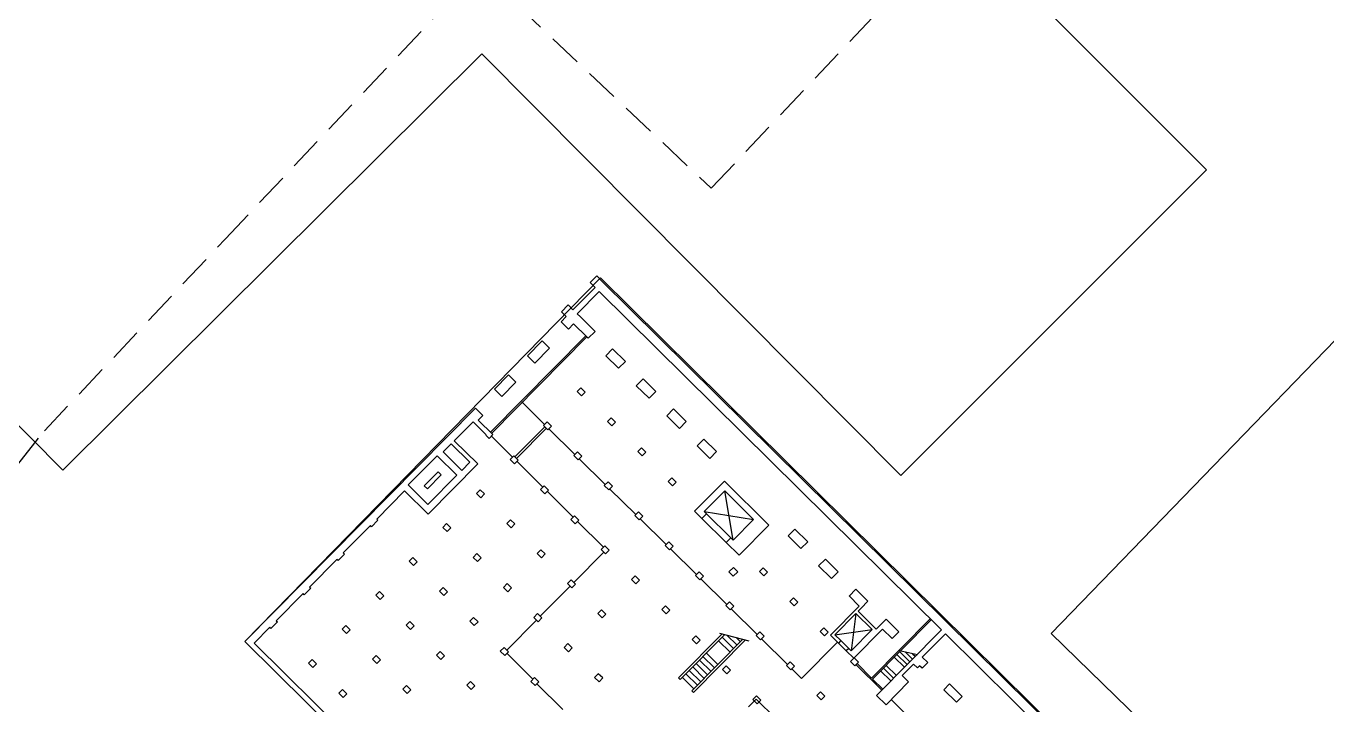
# Model space of a CAD drawing. Header units: inches. Extents: x 2320 to 12644, y -1199 to 8127.
# Drawn here: x 5254 to 5873, y 6448 to 6771 of the extents above; entities that cross this region are included whole.
import ezdxf

# ---------------------------------------------------------------- set-up
doc = ezdxf.new("R2010")
doc.units = ezdxf.units.IN
doc.header["$LTSCALE"] = 32
doc.header["$MEASUREMENT"] = 0
doc.linetypes.add('DASHED', pattern=[0.75, 0.5, -0.25])
doc.layers.add('Buildings', color=1, linetype='Continuous')
doc.layers.add('Underground', color=3, linetype='Continuous')
doc.layers.add('Pathways', color=30, linetype='DASHED', lineweight=30)

msp = doc.modelspace()

# ---------------------------------------------------------------- linework, layer by layer
at = {"layer": 'Buildings'}
for p, q in [((5271.43, 6559.46), (4935.19, 6897.81)), ((5697.73, 6820.27), (5815.6, 6702.4)), ((5470.78, 6757.58), (5271.43, 6559.46)), ((5670.15, 6556.96), (5470.78, 6757.58)), ((5815.6, 6702.4), (5670.15, 6556.96)), ((5527.21, 6651), (5357.94, 6477.96)), ((5861.65, 6320.32), (5527.21, 6651)), ((5741.62, 6481.73), (5888.32, 6633.44)), ((5883.99, 6343.1), (5741.62, 6481.73)), ((5357.94, 6477.96), (5691.47, 6148.2))]:
    msp.add_line(p, q, dxfattribs=at)
at = {"layer": 'Pathways'}
msp.add_lwpolyline([(4699.66, 5283.03), (4709.69, 6026.58), (5115.94, 6392.7), (5262.65, 6578.27), (5348.53, 6669.36), (5469.53, 6797.7), (5579.89, 6693.65), (5663.79, 6782.63), (5556.05, 6885.47), (6233.13, 7557.54), (6208.54, 7580.53), (6263.22, 7639.04), (5850.71, 8051.56)], dxfattribs=at)
at = {"layer": 'Underground'}
for p, q in [((5525.43, 6651.95), (5522.27, 6648.74)), ((5522.27, 6648.74), (5524.57, 6646.47)), ((5527.73, 6649.67), (5525.43, 6651.95)), ((5527.73, 6649.67), (5861.72, 6319.45)), ((5514.09, 6635.88), (5524.57, 6646.47)), ((5516.03, 6633.97), (5526.5, 6644.56)), ((5526.5, 6644.56), (5689.41, 6483.47)), ((5511.8, 6638.15), (5508.59, 6634.91)), ((5514.09, 6635.88), (5511.8, 6638.15)), ((5508.41, 6630.13), (5510.89, 6632.64)), ((5508.41, 6630.13), (5511.91, 6626.67)), ((5508.59, 6634.91), (5510.89, 6632.64)), ((5517.6, 6632.42), (5516.03, 6633.97)), ((5524.57, 6625.52), (5517.6, 6632.42)), ((5511.91, 6626.67), (5514.39, 6629.17)), ((5514.39, 6629.17), (5520.72, 6622.92)), ((5521.36, 6622.28), (5524.57, 6625.52)), ((5520.2, 6623.44), (5474.81, 6577.54)), ((5520.72, 6622.92), (5475.33, 6577.02)), ((5492.4, 6613.94), (5499.37, 6620.99)), ((5495.91, 6610.48), (5502.87, 6617.52)), ((5499.37, 6620.99), (5502.87, 6617.52)), ((5520.72, 6622.92), (5521.36, 6622.28)), ((5492.4, 6613.94), (5495.91, 6610.48)), ((5529.77, 6613.97), (5532.97, 6617.21)), ((5529.77, 6613.97), (5535.82, 6607.99)), ((5539.03, 6611.23), (5532.97, 6617.21)), ((5535.82, 6607.99), (5539.03, 6611.23)), ((5476.71, 6598.08), (5483.36, 6604.8)), ((5480.22, 6594.61), (5486.86, 6601.33)), ((5483.36, 6604.8), (5486.86, 6601.33)), ((5544.23, 6599.68), (5547.43, 6602.92)), ((5544.23, 6599.68), (5550.28, 6593.69)), ((5553.48, 6596.93), (5547.43, 6602.92)), ((5476.71, 6598.08), (5480.22, 6594.61)), ((5516.09, 6596.93), (5517.85, 6598.7)), ((5518.16, 6594.88), (5516.09, 6596.93)), ((5519.91, 6596.66), (5517.85, 6598.7)), ((5519.91, 6596.66), (5518.16, 6594.88)), ((5550.28, 6593.69), (5553.48, 6596.93)), ((5357.96, 6477.98), (5467.67, 6588.93)), ((5467.67, 6588.93), (5471.18, 6585.47)), ((5489.71, 6591.99), (5500.58, 6581.24)), ((5558.68, 6585.38), (5561.89, 6588.62)), ((5567.94, 6582.64), (5561.89, 6588.62)), ((5457.63, 6573.53), (5466.54, 6582.53)), ((5466.54, 6582.53), (5467.42, 6581.67)), ((5467.42, 6581.67), (5472.77, 6576.37)), ((5469.01, 6583.28), (5471.18, 6585.47)), ((5475.96, 6576.4), (5469.01, 6583.28)), ((5500.11, 6580.77), (5501.87, 6582.54)), ((5502.18, 6578.72), (5500.11, 6580.77)), ((5503.93, 6580.49), (5501.87, 6582.54)), ((5503.93, 6580.49), (5502.18, 6578.72)), ((5530.54, 6582.64), (5532.29, 6584.42)), ((5532.61, 6580.6), (5530.54, 6582.64)), ((5534.36, 6582.37), (5532.29, 6584.42)), ((5534.36, 6582.37), (5532.61, 6580.6)), ((5558.69, 6585.38), (5564.74, 6579.4)), ((5564.74, 6579.4), (5567.94, 6582.64)), ((5472.77, 6576.37), (5472.61, 6576.21)), ((5472.61, 6576.21), (5474.21, 6574.63)), ((5475.96, 6576.4), (5474.21, 6574.63)), ((5485.27, 6565.75), (5475.24, 6575.67)), ((5500.72, 6580.17), (5486.49, 6565.78)), ((5501.41, 6579.49), (5487.18, 6565.1)), ((5502.65, 6579.19), (5515.03, 6566.95)), ((5573.14, 6571.08), (5576.35, 6574.32)), ((5582.4, 6568.34), (5576.35, 6574.32)), ((5468.81, 6562.47), (5457.63, 6573.53)), ((5514.56, 6566.48), (5516.31, 6568.25)), ((5518.38, 6566.21), (5516.31, 6568.25)), ((5544.98, 6568.36), (5546.74, 6570.13)), ((5547.05, 6566.31), (5544.98, 6568.36)), ((5548.81, 6568.09), (5546.74, 6570.13)), ((5548.81, 6568.09), (5547.05, 6566.31)), ((5573.14, 6571.09), (5579.2, 6565.1)), ((5579.19, 6565.1), (5582.4, 6568.34)), ((5435.66, 6552.47), (5449.41, 6566.39)), ((5468.81, 6562.47), (5445.18, 6538.57)), ((5449.41, 6566.39), (5458.85, 6557.06)), ((5484.13, 6564.61), (5485.88, 6566.38)), ((5486.2, 6562.56), (5484.13, 6564.61)), ((5487.95, 6564.33), (5485.88, 6566.38)), ((5487.95, 6564.33), (5486.2, 6562.56)), ((5499.71, 6551.47), (5487.34, 6563.71)), ((5516.63, 6564.44), (5514.56, 6566.48)), ((5518.38, 6566.21), (5516.63, 6564.44)), ((5517.09, 6564.91), (5529.47, 6552.67)), ((5458.85, 6557.06), (5445.09, 6543.14)), ((5559.43, 6554.07), (5561.18, 6555.85)), ((5563.25, 6553.8), (5561.18, 6555.85)), ((5420.75, 6536.23), (5434, 6549.62)), ((5445.18, 6538.57), (5434, 6549.62)), ((5445.09, 6543.14), (5435.66, 6552.47)), ((5468.15, 6548.44), (5469.91, 6550.21)), ((5471.97, 6548.17), (5469.91, 6550.21)), ((5498.58, 6550.32), (5500.33, 6552.09)), ((5500.64, 6548.28), (5498.58, 6550.32)), ((5502.4, 6550.05), (5500.33, 6552.09)), ((5502.4, 6550.05), (5500.64, 6548.28)), ((5514.16, 6537.19), (5501.78, 6549.43)), ((5529, 6552.2), (5530.76, 6553.97)), ((5531.07, 6550.15), (5529, 6552.2)), ((5532.83, 6551.92), (5530.76, 6553.97)), ((5532.83, 6551.92), (5531.07, 6550.15)), ((5531.54, 6550.62), (5543.92, 6538.39)), ((5561.5, 6552.03), (5559.43, 6554.07)), ((5563.25, 6553.8), (5561.5, 6552.03)), ((5590.27, 6526.2), (5586.31, 6549.61)), ((5470.22, 6546.4), (5468.15, 6548.44)), ((5471.97, 6548.17), (5470.22, 6546.4)), ((5513.02, 6536.04), (5514.77, 6537.81)), ((5516.84, 6535.76), (5514.77, 6537.81)), ((5543.45, 6537.91), (5545.2, 6539.68)), ((5545.52, 6535.87), (5543.45, 6537.91)), ((5547.27, 6537.64), (5545.2, 6539.68)), ((5547.27, 6537.64), (5545.52, 6535.87)), ((5575.43, 6536.49), (5577.62, 6538.7)), ((5576.56, 6539.75), (5600.01, 6536.06)), ((5404.8, 6520.1), (5417.7, 6533.14)), ((5421.31, 6535.68), (5420.75, 6536.23)), ((5452.17, 6532.28), (5453.92, 6534.05)), ((5454.24, 6530.23), (5452.17, 6532.28)), ((5455.99, 6532.01), (5453.92, 6534.05)), ((5455.99, 6532.01), (5454.24, 6530.23)), ((5482.6, 6534.16), (5484.35, 6535.93)), ((5484.67, 6532.11), (5482.6, 6534.16)), ((5486.42, 6533.88), (5484.35, 6535.93)), ((5486.42, 6533.88), (5484.67, 6532.11)), ((5515.09, 6533.99), (5513.02, 6536.04)), ((5516.84, 6535.76), (5515.09, 6533.99)), ((5528.61, 6522.9), (5516.23, 6535.14)), ((5545.99, 6536.34), (5558.37, 6524.1)), ((5575.43, 6536.49), (5586.98, 6525.07)), ((5616.51, 6528.2), (5619.72, 6531.44)), ((5625.77, 6525.45), (5619.72, 6531.44)), ((5557.9, 6523.63), (5559.65, 6525.4)), ((5561.72, 6523.36), (5559.65, 6525.4)), ((5586.98, 6525.07), (5589.17, 6527.29)), ((5616.52, 6528.2), (5622.57, 6522.22)), ((5622.57, 6522.21), (5625.77, 6525.45)), ((5466.62, 6517.99), (5468.37, 6519.77)), ((5470.44, 6517.72), (5468.37, 6519.77)), ((5497.04, 6519.87), (5498.8, 6521.64)), ((5499.11, 6517.83), (5497.04, 6519.87)), ((5500.86, 6519.6), (5498.8, 6521.64)), ((5500.86, 6519.6), (5499.11, 6517.83)), ((5514.52, 6506.09), (5528.75, 6520.48)), ((5527.47, 6521.75), (5529.22, 6523.52)), ((5529.54, 6519.71), (5527.47, 6521.75)), ((5531.29, 6521.48), (5529.22, 6523.52)), ((5531.29, 6521.48), (5529.54, 6519.71)), ((5559.97, 6521.59), (5557.9, 6523.63)), ((5561.72, 6523.36), (5559.97, 6521.59)), ((5560.43, 6522.06), (5572.81, 6509.82)), ((5388.73, 6503.85), (5401.74, 6517)), ((5436.19, 6516.12), (5437.94, 6517.89)), ((5438.26, 6514.08), (5436.19, 6516.12)), ((5440.01, 6515.85), (5437.94, 6517.89)), ((5440.01, 6515.85), (5438.26, 6514.08)), ((5468.69, 6515.95), (5466.62, 6517.99)), ((5470.44, 6517.72), (5468.69, 6515.95)), ((5602.77, 6511.22), (5604.52, 6512.99)), ((5606.59, 6510.95), (5604.52, 6512.99)), ((5630.97, 6513.9), (5634.18, 6517.14)), ((5630.98, 6513.91), (5637.03, 6507.92)), ((5640.23, 6511.16), (5634.17, 6517.14)), ((5511.49, 6505.59), (5513.24, 6507.36)), ((5515.31, 6505.31), (5513.24, 6507.36)), ((5541.92, 6507.47), (5543.67, 6509.24)), ((5543.99, 6505.42), (5541.92, 6507.47)), ((5545.74, 6507.2), (5543.67, 6509.24)), ((5545.74, 6507.2), (5543.99, 6505.42)), ((5572.34, 6509.34), (5574.09, 6511.12)), ((5574.41, 6507.3), (5572.34, 6509.34)), ((5576.16, 6509.07), (5574.09, 6511.12)), ((5576.16, 6509.07), (5574.41, 6507.3)), ((5574.88, 6507.77), (5587.26, 6495.53)), ((5604.84, 6509.18), (5602.77, 6511.22)), ((5606.59, 6510.95), (5604.84, 6509.18)), ((5637.02, 6507.92), (5640.23, 6511.16)), ((5372.89, 6487.82), (5385.68, 6500.76)), ((5420.21, 6499.96), (5421.96, 6501.73)), ((5422.27, 6497.91), (5420.21, 6499.96)), ((5424.03, 6499.69), (5421.96, 6501.73)), ((5450.63, 6501.84), (5452.39, 6503.61)), ((5452.7, 6499.79), (5450.63, 6501.84)), ((5454.45, 6501.56), (5452.39, 6503.61)), ((5454.45, 6501.56), (5452.7, 6499.79)), ((5481.06, 6503.71), (5482.82, 6505.48)), ((5483.13, 6501.66), (5481.06, 6503.71)), ((5484.88, 6503.44), (5482.82, 6505.48)), ((5484.88, 6503.44), (5483.13, 6501.66)), ((5498.54, 6489.93), (5512.77, 6504.32)), ((5513.56, 6503.54), (5511.49, 6505.59)), ((5515.31, 6505.31), (5513.56, 6503.54)), ((5645.43, 6499.6), (5648.63, 6502.84)), ((5654.4, 6497.14), (5648.63, 6502.84)), ((5424.03, 6499.69), (5422.27, 6497.91)), ((5556.36, 6493.18), (5558.11, 6494.95)), ((5560.18, 6492.91), (5558.11, 6494.95)), ((5586.79, 6495.06), (5588.54, 6496.83)), ((5588.86, 6493.01), (5586.79, 6495.06)), ((5590.61, 6494.79), (5588.54, 6496.83)), ((5590.61, 6494.79), (5588.86, 6493.01)), ((5617.21, 6496.94), (5618.97, 6498.71)), ((5619.28, 6494.89), (5617.21, 6496.94)), ((5621.03, 6496.66), (5618.97, 6498.71)), ((5621.03, 6496.66), (5619.28, 6494.89)), ((5645.44, 6499.61), (5650.26, 6494.84)), ((5651.2, 6493.89), (5654.4, 6497.14)), ((5434.65, 6485.67), (5436.4, 6487.45)), ((5438.47, 6485.4), (5436.4, 6487.45)), ((5465.08, 6487.55), (5466.83, 6489.32)), ((5467.15, 6485.51), (5465.08, 6487.55)), ((5468.9, 6487.28), (5466.83, 6489.32)), ((5482.56, 6473.77), (5496.79, 6488.16)), ((5495.51, 6489.42), (5497.26, 6491.2)), ((5497.58, 6487.38), (5495.51, 6489.42)), ((5499.33, 6489.15), (5497.26, 6491.2)), ((5499.33, 6489.15), (5497.58, 6487.38)), ((5525.94, 6491.31), (5527.69, 6493.08)), ((5528.01, 6489.26), (5525.94, 6491.31)), ((5529.76, 6491.03), (5527.69, 6493.08)), ((5529.76, 6491.03), (5528.01, 6489.26)), ((5558.43, 6491.14), (5556.36, 6493.18)), ((5560.18, 6492.91), (5558.43, 6491.14)), ((5589.33, 6493.49), (5601.71, 6481.25)), ((5648.7, 6491.28), (5646.42, 6473.53)), ((5684.07, 6488.75), (5656.18, 6460.54)), ((5684.52, 6488.3), (5656.63, 6460.09)), ((5669.14, 6482.56), (5663.08, 6488.55)), ((5362.4, 6477.22), (5369.83, 6484.73)), ((5404.22, 6483.8), (5405.98, 6485.57)), ((5406.29, 6481.75), (5404.22, 6483.8)), ((5408.05, 6483.52), (5405.98, 6485.57)), ((5408.05, 6483.52), (5406.29, 6481.75)), ((5436.72, 6483.63), (5434.65, 6485.67)), ((5438.47, 6485.4), (5436.72, 6483.63)), ((5468.9, 6487.28), (5467.15, 6485.51)), ((5564.33, 6460.59), (5585.05, 6481.55)), ((5564.33, 6460.59), (5585.05, 6481.55)), ((5565.11, 6459.83), (5586.28, 6481.24)), ((5583.83, 6481.86), (5597.7, 6478.34)), ((5601.23, 6480.77), (5602.99, 6482.55)), ((5605.05, 6480.5), (5602.99, 6482.55)), ((5631.66, 6482.65), (5633.41, 6484.42)), ((5633.73, 6480.61), (5631.66, 6482.65)), ((5635.48, 6482.38), (5633.41, 6484.42)), ((5635.48, 6482.38), (5633.73, 6480.61)), ((5638.7, 6481.16), (5656.42, 6483.64)), ((5658.58, 6452.28), (5689.41, 6483.47)), ((5665.94, 6479.32), (5661.4, 6483.82)), ((5665.94, 6479.32), (5669.14, 6482.56)), ((5680.29, 6470.5), (5691.28, 6481.62)), ((5691.28, 6481.62), (5766.98, 6406.77)), ((5691.47, 6148.2), (5357.96, 6477.98)), ((5437.32, 6403.14), (5362.4, 6477.22)), ((5479.52, 6473.27), (5481.28, 6475.04)), ((5483.35, 6472.99), (5481.28, 6475.04)), ((5509.96, 6475.14), (5511.71, 6476.92)), ((5512.03, 6473.1), (5509.96, 6475.14)), ((5513.78, 6474.87), (5511.71, 6476.92)), ((5570.6, 6454.4), (5594.96, 6479.04)), ((5570.81, 6478.9), (5572.56, 6480.67)), ((5572.87, 6476.85), (5570.81, 6478.9)), ((5571.37, 6453.63), (5596.18, 6478.73)), ((5574.63, 6478.62), (5572.56, 6480.67)), ((5574.63, 6478.62), (5572.87, 6476.85)), ((5583.39, 6478.32), (5588.88, 6472.89)), ((5585.02, 6479.97), (5590.51, 6474.54)), ((5587.3, 6480.98), (5592.14, 6476.19)), ((5591.74, 6479.85), (5593.77, 6477.84)), ((5603.3, 6478.73), (5601.23, 6480.77)), ((5605.05, 6480.5), (5603.3, 6478.73)), ((5603.77, 6479.21), (5616.15, 6466.97)), ((5622.87, 6460.33), (5639.95, 6477.61)), ((5641.52, 6478.37), (5640.36, 6477.2)), ((5644.14, 6473.47), (5640.36, 6477.2)), ((5645.3, 6474.64), (5641.52, 6478.37)), ((5388.25, 6467.63), (5390, 6469.4)), ((5392.07, 6467.36), (5390, 6469.4)), ((5418.67, 6469.51), (5420.42, 6471.29)), ((5420.74, 6467.47), (5418.67, 6469.51)), ((5422.49, 6469.24), (5420.42, 6471.29)), ((5422.49, 6469.24), (5420.74, 6467.47)), ((5449.1, 6471.39), (5450.85, 6473.16)), ((5451.17, 6469.34), (5449.1, 6471.39)), ((5452.92, 6471.12), (5450.85, 6473.16)), ((5452.92, 6471.12), (5451.17, 6469.34)), ((5481.59, 6471.22), (5479.52, 6473.27)), ((5483.35, 6472.99), (5481.59, 6471.22)), ((5495.06, 6460.08), (5482.68, 6472.32)), ((5513.78, 6474.87), (5512.03, 6473.1)), ((5574.3, 6469.12), (5579.79, 6463.69)), ((5575.93, 6470.77), (5581.42, 6465.34)), ((5577.56, 6472.42), (5583.05, 6466.99)), ((5645.3, 6474.64), (5644.14, 6473.47)), ((5646.11, 6468.37), (5647.86, 6470.14)), ((5649.93, 6468.09), (5647.86, 6470.14)), ((5666.92, 6470.49), (5671.8, 6465.66)), ((5668.23, 6471.82), (5673.11, 6466.99)), ((5678.07, 6471.61), (5669.46, 6473.56)), ((5669.5, 6473.11), (5674.39, 6468.28)), ((5669.5, 6473.11), (5674.39, 6468.28)), ((5672.36, 6472.9), (5675.7, 6469.6)), ((5675.71, 6472.14), (5676.98, 6470.89)), ((5680.29, 6470.5), (5682.87, 6467.95)), ((5390.32, 6465.58), (5388.25, 6467.63)), ((5392.07, 6467.36), (5390.32, 6465.58)), ((5524.4, 6460.85), (5526.15, 6462.63)), ((5528.22, 6460.58), (5526.15, 6462.63)), ((5569.41, 6464.18), (5574.9, 6458.75)), ((5571.04, 6465.83), (5576.53, 6460.4)), ((5572.67, 6467.47), (5578.16, 6462.05)), ((5585.25, 6464.61), (5587, 6466.39)), ((5587.32, 6462.57), (5585.25, 6464.61)), ((5589.07, 6464.34), (5587, 6466.39)), ((5589.07, 6464.34), (5587.32, 6462.57)), ((5615.68, 6466.49), (5617.43, 6468.26)), ((5617.75, 6464.44), (5615.68, 6466.49)), ((5619.5, 6466.22), (5617.43, 6468.26)), ((5619.5, 6466.22), (5617.75, 6464.44)), ((5618.22, 6464.92), (5622.87, 6460.33)), ((5648.17, 6466.32), (5646.11, 6468.37)), ((5649.93, 6468.09), (5648.17, 6466.32)), ((5648.77, 6466.92), (5661.05, 6454.78)), ((5649.24, 6467.4), (5656.18, 6460.54)), ((5660.48, 6463.98), (5665.36, 6459.15)), ((5661.78, 6465.3), (5666.67, 6460.47)), ((5663.06, 6466.6), (5667.95, 6461.76)), ((5670.79, 6461.73), (5676.18, 6467.17)), ((5676.18, 6467.17), (5677.96, 6465.41)), ((5677.96, 6465.41), (5678.97, 6466.43)), ((5680.19, 6465.23), (5678.97, 6466.43)), ((5680.19, 6465.23), (5682.87, 6467.95)), ((5433.12, 6455.23), (5434.87, 6457)), ((5436.94, 6454.96), (5434.87, 6457)), ((5463.54, 6457.11), (5465.3, 6458.88)), ((5465.61, 6455.06), (5463.54, 6457.11)), ((5467.36, 6456.83), (5465.3, 6458.88)), ((5467.36, 6456.83), (5465.61, 6455.06)), ((5493.97, 6458.99), (5495.73, 6460.76)), ((5496.04, 6456.94), (5493.97, 6458.99)), ((5497.79, 6458.71), (5495.73, 6460.76)), ((5497.79, 6458.71), (5496.04, 6456.94)), ((5509.31, 6445.6), (5496.93, 6457.84)), ((5526.47, 6458.81), (5524.4, 6460.85)), ((5528.22, 6460.58), (5526.47, 6458.81)), ((5564.33, 6460.59), (5565.11, 6459.83)), ((5566.14, 6460.88), (5571.64, 6455.45)), ((5567.77, 6462.53), (5573.27, 6457.1)), ((5656.63, 6460.09), (5661.52, 6455.26)), ((5663.03, 6447.88), (5673.79, 6458.76)), ((5670.79, 6461.73), (5673.79, 6458.76)), ((5690.54, 6454.99), (5693.27, 6457.75)), ((5699.32, 6451.76), (5693.26, 6457.75)), ((5402.7, 6453.34), (5404.45, 6455.12)), ((5404.77, 6451.3), (5402.7, 6453.34)), ((5406.52, 6453.07), (5404.45, 6455.12)), ((5406.52, 6453.07), (5404.77, 6451.3)), ((5435.18, 6453.18), (5433.12, 6455.23)), ((5436.94, 6454.96), (5435.18, 6453.18)), ((5570.6, 6454.4), (5571.37, 6453.63)), ((5599.7, 6450.33), (5601.45, 6452.1)), ((5601.77, 6448.28), (5599.7, 6450.33)), ((5603.52, 6450.06), (5601.45, 6452.1)), ((5630.12, 6452.2), (5631.88, 6453.98)), ((5632.19, 6450.16), (5630.12, 6452.2)), ((5633.95, 6451.93), (5631.88, 6453.98)), ((5633.95, 6451.93), (5632.19, 6450.16)), ((5658.58, 6452.28), (5663.03, 6447.88)), ((5665.49, 6450.37), (5677.89, 6438.1)), ((5690.54, 6454.99), (5696.59, 6449.01)), ((5696.59, 6449.01), (5699.32, 6451.76)), ((5603.52, 6450.06), (5601.77, 6448.28))]:
    msp.add_line(p, q, dxfattribs=at)
for points in [[(5456.15, 6572.03), (5465, 6563.28), (5461.17, 6559.41), (5452.32, 6568.16)], [(5449.87, 6558.7), (5451.35, 6557.24), (5444.83, 6550.64), (5443.35, 6552.1)], [(5586.31, 6549.61), (5600.01, 6536.06), (5590.27, 6526.2), (5576.56, 6539.75)], [(5590.39, 6513.21), (5592.45, 6511.17), (5590.36, 6509.06), (5588.3, 6511.09)]]:
    msp.add_lwpolyline(points, close=True, dxfattribs=at)
for points in [[(5575.43, 6536.49), (5571.97, 6539.91), (5586.15, 6554.26), (5607.34, 6533.31), (5593.15, 6518.97), (5586.98, 6525.07)], [(5421.31, 6535.68), (5418.26, 6532.59), (5417.7, 6533.14)], [(5404.8, 6520.1), (5405.36, 6519.54), (5402.3, 6516.45), (5401.74, 6517)], [(5388.73, 6503.85), (5389.29, 6503.29), (5386.24, 6500.2), (5385.68, 6500.76)], [(5650.25, 6494.83), (5636.55, 6480.98), (5640.36, 6477.2)], [(5663.08, 6488.55), (5658.4, 6483.81), (5649.72, 6492.4), (5651.2, 6493.89)], [(5372.89, 6487.82), (5373.45, 6487.27), (5370.39, 6484.18), (5369.83, 6484.73)], [(5641.52, 6478.37), (5638.7, 6481.16), (5648.7, 6491.28), (5656.42, 6483.64), (5646.42, 6473.53), (5645.3, 6474.64)], [(5644.14, 6473.47), (5647.69, 6469.96), (5661.39, 6483.81)], [(5606.37, 6436.94), (5610.65, 6441.27), (5601.26, 6450.55), (5597.58, 6446.82)]]:
    msp.add_lwpolyline(points, dxfattribs=at)

doc.saveas('drawing.dxf')
